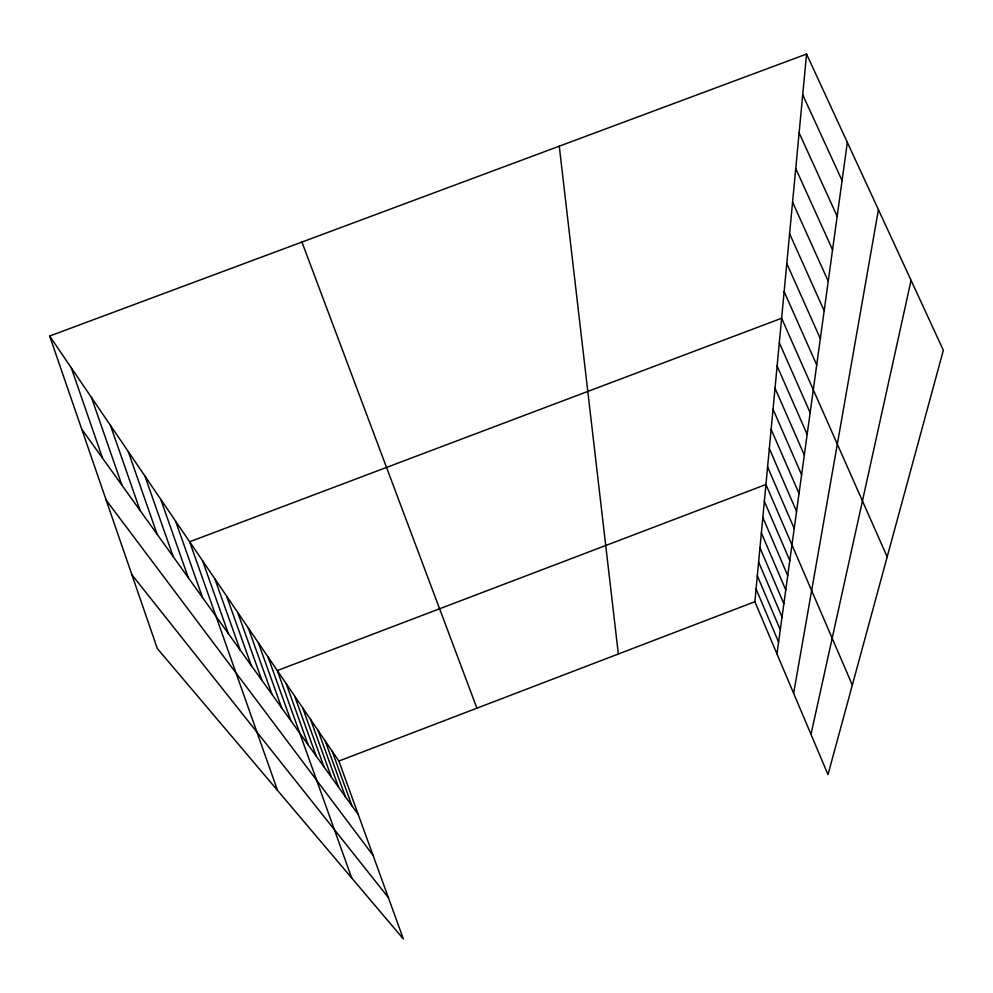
<?xml version="1.0" encoding="UTF-8"?>
<svg xmlns="http://www.w3.org/2000/svg" width="993" height="993" viewBox="0 0 993 993"><rect width="100%" height="100%" fill="white"/><g stroke="black" fill="none" stroke-linecap="round" stroke-linejoin="round"><path stroke-width="1.49" d="M806.552 54.056L943.35 350.244L828.001 774.59L754.879 601.708L806.552 54.056L49.65 336.044L157.304 648.503L403.344 938.944L338.874 761.048L49.65 336.044M776.96 653.903L847.339 142.371M793.63 693.325L878.433 209.684M810.983 734.361L911.077 280.349M338.874 761.048L754.879 601.708M131.895 574.748L388.337 897.535M106.201 500.174L373.033 855.321M81.736 429.162L358.336 814.756M802.704 94.769L842.076 180.577M799.117 132.851L837.161 216.313M795.753 168.574L832.556 249.789M792.575 202.125L828.236 281.218M789.596 233.715L824.165 310.784M786.791 263.493L820.33 338.65M784.135 291.632L816.718 364.952M887.183 556.85L781.628 318.244L189.651 541.768L277.543 790.428M779.319 342.734L810.151 412.703M777.122 366.02L807.16 434.438M775.024 388.164L804.318 455.104M773.038 409.253L801.599 474.778M771.139 429.373L799.03 493.533M769.327 448.588L796.56 511.445M767.601 466.946L794.214 528.549M852.342 685.071L765.938 484.51L277.308 670.573L351.721 878.011M764.349 501.341L789.807 560.573M762.835 517.465L787.734 575.58M761.37 532.931L785.761 589.966M759.968 547.776L783.862 603.781M758.627 562.05L782.037 617.05M757.324 575.779L780.275 629.81M756.083 588.986L778.586 642.086M301.922 242.056L476.913 708.17M332.196 751.242L351.981 805.906M325.257 741.051L345.39 796.709M318.058 730.463L338.526 787.151M310.561 719.453L331.389 777.196M302.753 707.984L323.966 766.844M294.623 696.031L316.221 756.045M286.145 683.581L308.14 744.787M268.06 656.994L290.899 720.744M258.391 642.794L281.677 707.897M248.275 627.924L272.02 694.43M237.675 612.346L261.904 680.329M226.553 595.999L251.279 665.521M214.873 578.832L240.12 649.956M202.584 560.784L228.378 633.596M175.587 521.102L202.547 597.587M160.717 499.243L188.31 577.74M144.953 476.081L173.216 556.688M128.221 451.505L157.179 534.346M110.446 425.376L140.125 510.563M91.505 397.548L121.953 485.229M71.285 367.832L102.527 458.145M559.258 146.182L618.354 654.002"/></g></svg>
